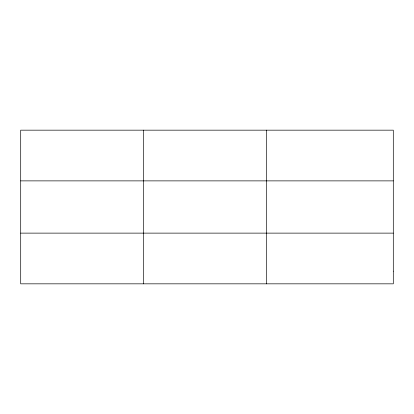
<?xml version="1.0" encoding="UTF-8"?>
<svg xmlns="http://www.w3.org/2000/svg" width="414" height="414" viewBox="0 0 414 414"><rect width="100%" height="100%" fill="white"/><g stroke="black" fill="none" stroke-linecap="round" stroke-linejoin="round"><path stroke-width="0.62" d="M143.658 130.167L143.658 283.833M266.616 130.167L266.616 283.833M20.7 180.877L393.3 180.877M20.7 233.123L393.3 233.123M393.3 271.154L393.3 283.833L20.7 283.833L20.7 130.167L393.3 130.167L393.3 271.154"/></g></svg>
